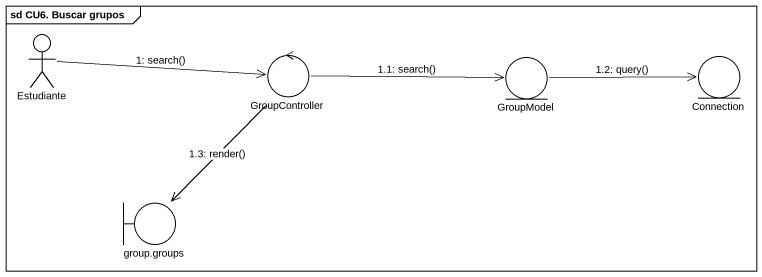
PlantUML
@startuml
mainframe sd CU6. Buscar grupos
actor Estudiante
control GroupController
entity GroupModel
entity Connection
boundary "group.groups" as group_groups
Estudiante -right-> GroupController : 1: search()
GroupController -right-> GroupModel : 1.1: search()
GroupModel -right-> Connection : 1.2: query()
GroupController --> group_groups : 1.3: render()
@enduml
